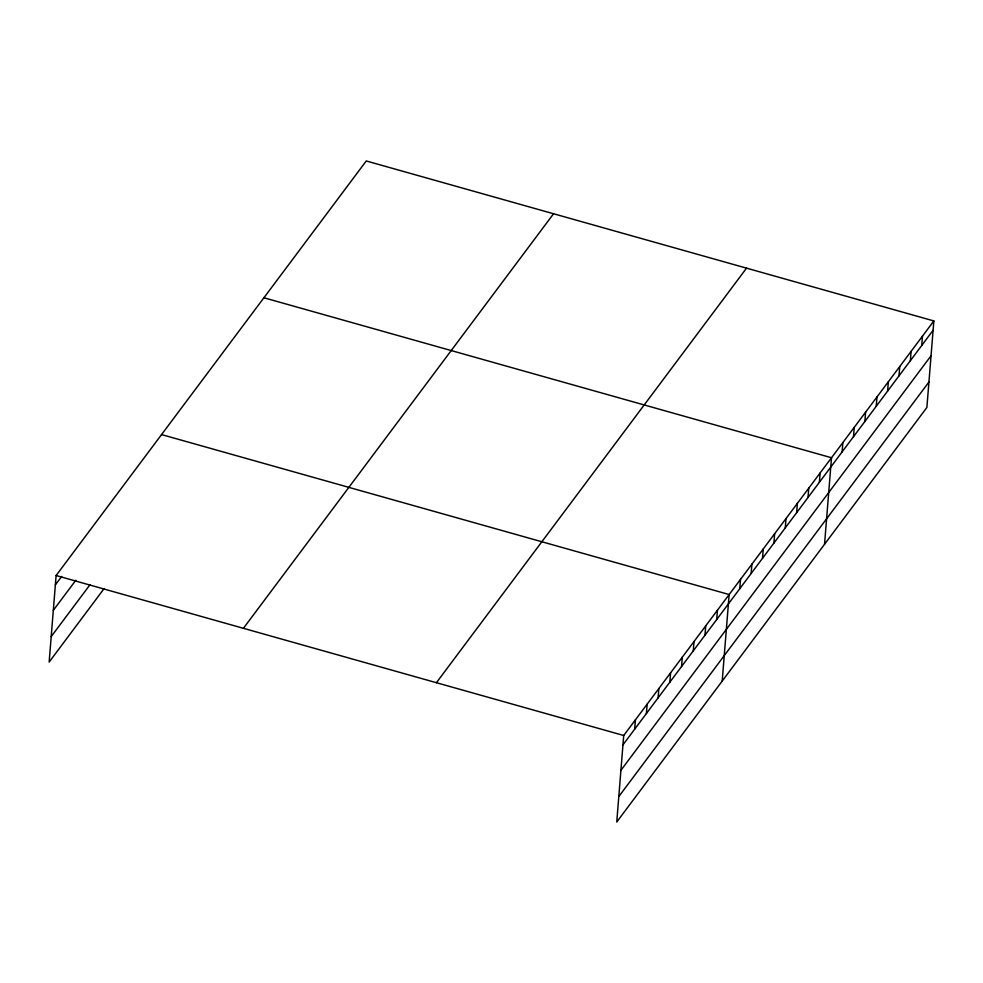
<?xml version="1.0" encoding="UTF-8"?>
<svg xmlns="http://www.w3.org/2000/svg" width="983" height="983" viewBox="0 0 983 983"><rect width="100%" height="100%" fill="white"/><g stroke="black" fill="none" stroke-linecap="round" stroke-linejoin="round"><path stroke-width="1.47" d="M933.85 320.937L623.714 735.493L616.746 822.034L926.883 407.478L933.85 320.937L366.254 160.966L56.117 575.522L49.15 662.063L104.124 588.571M634.674 729.189L635.423 719.826M646.396 713.523L647.146 704.172M658.106 697.869L658.856 688.505M669.828 682.202L670.578 672.851M681.538 666.548L682.288 657.185M693.261 650.881L694.01 641.53M704.971 635.227L705.72 625.864M716.693 619.56L717.443 610.21M722.198 681.084L729.153 594.543L161.556 434.572M739.781 588.694L740.531 579.343M751.147 573.494L751.897 564.144M762.525 558.295L763.275 548.944M773.891 543.095L774.641 533.744M785.27 527.896L786.019 518.545M796.635 512.696L797.385 503.345M808.014 497.496L808.763 488.146M819.38 482.297L820.129 472.946M824.54 544.287L831.507 457.746L263.911 297.763M842.124 451.897L842.873 442.534M853.49 436.698L854.252 427.335M864.868 421.498L865.618 412.135M876.234 406.298L876.996 396.935M887.612 391.099L888.362 381.736M898.978 375.887L899.74 366.536M910.356 360.687L911.106 351.336M921.722 345.488L922.484 336.137M55.355 584.873L61.671 576.443M53.315 610.345L75.838 580.228M51.202 636.591L89.957 584.787M243.415 628.309L553.564 213.753M436.403 682.706L746.539 268.15M622.964 744.844L933.1 330.288M620.912 770.316L931.048 355.76M618.798 796.562L928.935 382.006M56.117 575.522L623.714 735.493"/></g></svg>
